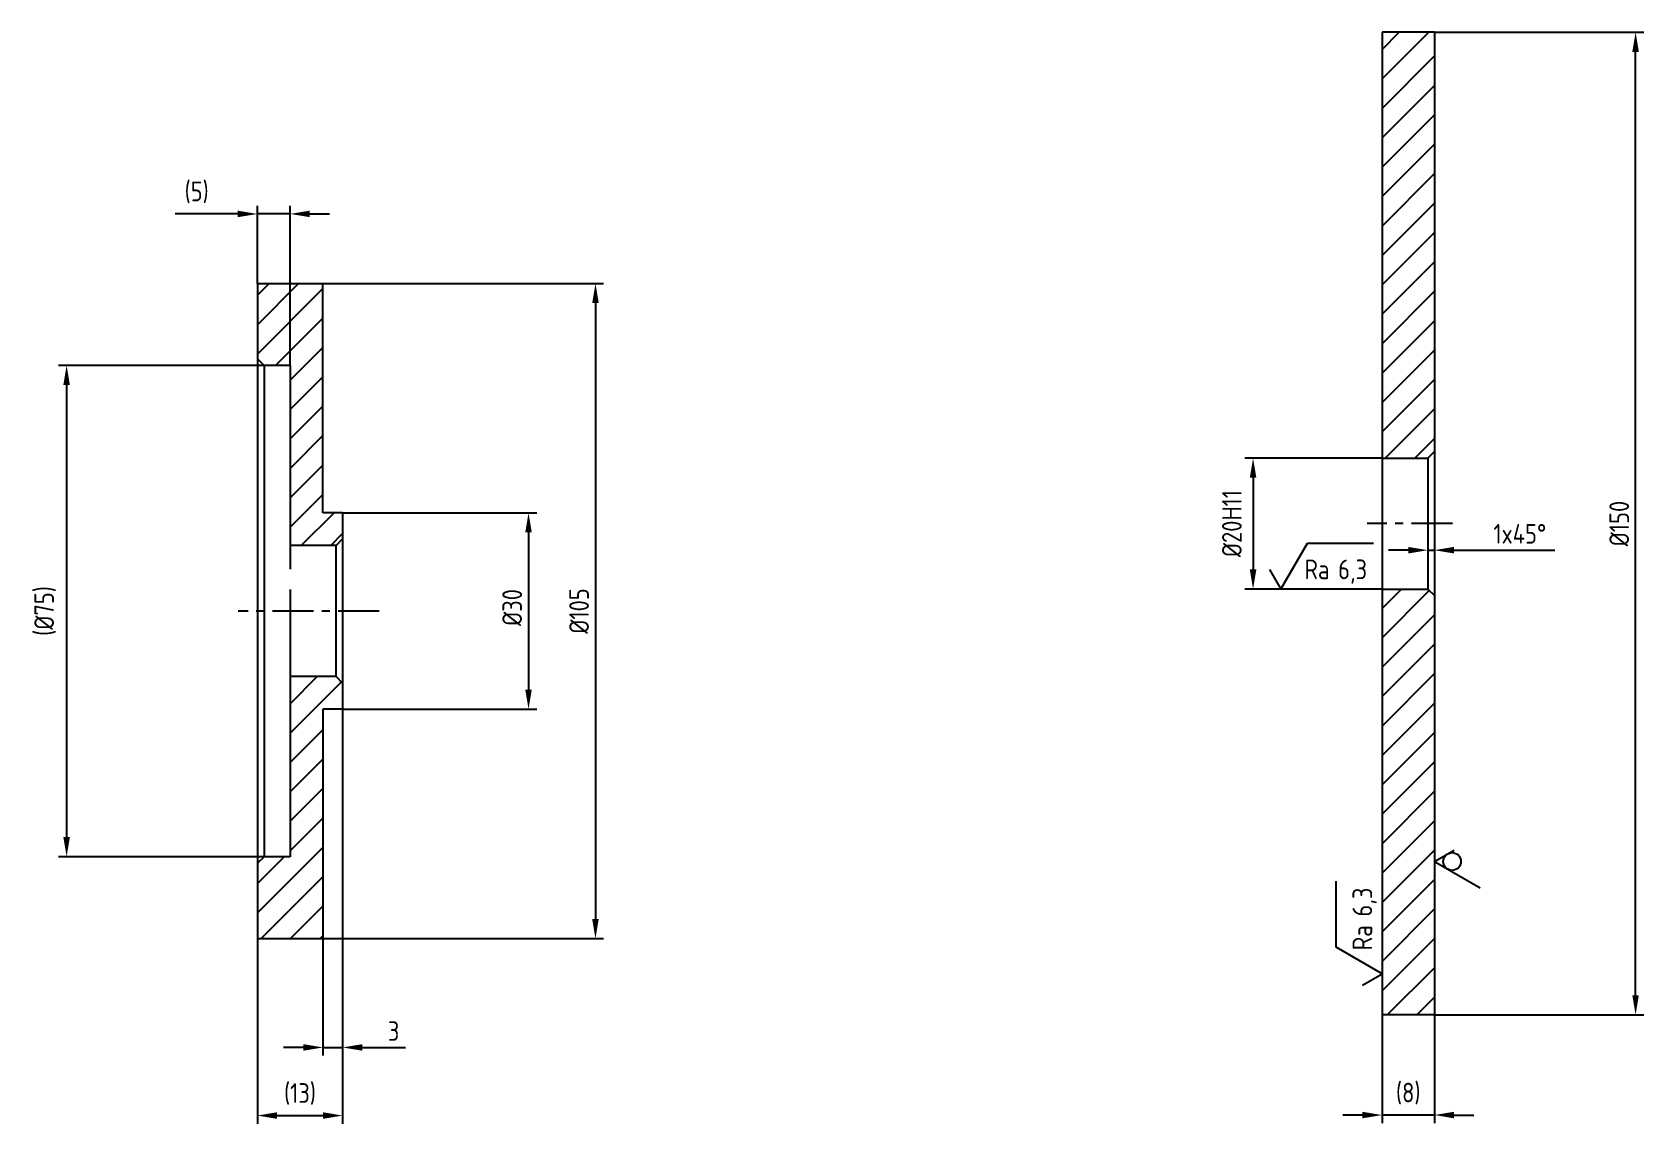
# Model space of a CAD drawing. Header units: millimetres. Extents: x 457 to 703, y 82 to 249.
import ezdxf

# ---------------------------------------------------------------- set-up
doc = ezdxf.new("R2010")
doc.units = ezdxf.units.MM
doc.header["$LTSCALE"] = 5
doc.linetypes.add('CENTER', pattern=[2, 1.25, -0.25, 0.25, -0.25])
for name, color, linetype in [('CEN', 5, 'CENTER'), ('Con', 6, 'Continuous'), ('Cont', 6, 'Continuous'), ('DIM', 7, 'Continuous'), ('HATCH', 2, 'Continuous'), ('Text', 3, 'Continuous')]:
    doc.layers.add(name, color=color, linetype=linetype)
doc.styles.add('Style1', font='romans.shx', dxfattribs={"width": 0.8})
doc.dimstyles.new('Dia', dxfattribs={"dimtxt": 3, "dimasz": 3, "dimexe": 1.25, "dimexo": 0, "dimgap": 1, "dimtad": 1, "dimtoh": 1, "dimdec": 3, "dimtxsty": 'Style1', "dimcen": 2.5, "dimclrt": 3, "dimadec": 0, "dimazin": 0, "dimtfac": 1, "dimtdec": 3, "dimtmove": 0, "dimatfit": 2, "dimfxl": 1, "dimarcsym": 0})
doc.dimstyles.new('Lin', dxfattribs={"dimtxt": 3, "dimasz": 3, "dimexe": 1.25, "dimexo": 0, "dimgap": 1, "dimtad": 1, "dimdec": 3, "dimtxsty": 'Style1', "dimcen": 2.5, "dimclrt": 3, "dimadec": 0, "dimazin": 0, "dimtfac": 1, "dimtdec": 3, "dimtmove": 0, "dimatfit": 3, "dimldrblk": 'DOT', "dimfxl": 1, "dimarcsym": 0})

# ---------------------------------------------------------------- blocks, each defined once
blk = doc.blocks.new('*D18')
at = {"layer": 'Defpoints', "color": 0, "transparency": 16777216}
for p in [(491.76, 220.82), (491.76, 210.2), (496.76, 197.7)]:
    blk.add_point(p, dxfattribs=at)
at = {"layer": 'DIM', "color": 0, "lineweight": -2, "transparency": 16777216}
for p, q in [((491.76, 210.2), (491.76, 222.07)), ((496.76, 197.7), (496.76, 222.07)), ((488.76, 220.82), (479.19, 220.82)), ((496.76, 220.82), (491.76, 220.82)), ((499.76, 220.82), (502.76, 220.82))]:
    blk.add_line(p, q, dxfattribs=at)
at = {"layer": 'DIM', "color": 0, "transparency": 16777216}
for points in [[(488.76, 221.32), (488.76, 220.32), (491.76, 220.82)], [(499.76, 221.32), (499.76, 220.32), (496.76, 220.82)]]:
    blk.add_solid(points, dxfattribs=at)
at = {"layer": 'DIM', "color": 3, "transparency": 16777216, "insert": (482.48, 224.11), "char_height": 3, "attachment_point": 5, "style": 'Style1'}
blk.add_mtext('(5)', dxfattribs=at)
blk = doc.blocks.new('*D19')
at = {"layer": 'Defpoints', "color": 0, "transparency": 16777216}
for p in [(491.76, 110.19), (504.76, 106.92), (504.76, 83.18)]:
    blk.add_point(p, dxfattribs=at)
at = {"layer": 'DIM', "color": 0, "lineweight": -2, "transparency": 16777216}
for p, q in [((491.76, 110.19), (491.76, 81.93)), ((504.76, 106.92), (504.76, 81.93)), ((494.76, 83.18), (501.76, 83.18))]:
    blk.add_line(p, q, dxfattribs=at)
at = {"layer": 'DIM', "color": 0, "transparency": 16777216}
for points in [[(494.76, 83.68), (494.76, 82.68), (491.76, 83.18)], [(501.76, 83.68), (501.76, 82.68), (504.76, 83.18)]]:
    blk.add_solid(points, dxfattribs=at)
at = {"layer": 'DIM', "color": 3, "transparency": 16777216, "insert": (498.26, 86.47), "char_height": 3, "attachment_point": 5, "style": 'Style1'}
blk.add_mtext('(13)', dxfattribs=at)
blk = doc.blocks.new('sherISO_03')
at = {"layer": 'Text'}
blk.add_line((4.04, 7), (14.12, 7), dxfattribs=at)
blk.add_lwpolyline([(-1.73, 3), (0, 0), (4.04, 7)], dxfattribs=at)
at = {"layer": 'Text', "style": 'Style1', "width": 0.8}
blk.add_text('Ra', height=3, dxfattribs=at).set_placement((3.58, 1.5))
blk.add_attdef('6,3', (8.73, 1.5), '', height=3, dxfattribs=at)
blk = doc.blocks.new('*D20')
at = {"layer": 'Defpoints', "color": 0, "transparency": 16777216}
for p in [(492.76, 197.7), (462.62, 122.7), (492.76, 122.7)]:
    blk.add_point(p, dxfattribs=at)
at = {"layer": 'DIM', "color": 0, "lineweight": -2, "transparency": 16777216}
for p, q in [((492.76, 197.7), (461.37, 197.7)), ((462.62, 194.7), (462.62, 125.7)), ((492.76, 122.7), (461.37, 122.7))]:
    blk.add_line(p, q, dxfattribs=at)
at = {"layer": 'DIM', "color": 0, "transparency": 16777216}
for points in [[(462.12, 194.7), (463.12, 194.7), (462.62, 197.7)], [(462.12, 125.7), (463.12, 125.7), (462.62, 122.7)]]:
    blk.add_solid(points, dxfattribs=at)
at = {"layer": 'DIM', "color": 3, "transparency": 16777216, "insert": (459.34, 160.2), "char_height": 3, "attachment_point": 5, "rotation": 90, "style": 'Style1'}
blk.add_mtext('(%%C75)', dxfattribs=at)
blk = doc.blocks.new('*D21')
at = {"layer": 'Defpoints', "color": 0, "transparency": 16777216}
for p in [(670.5, 170.88), (671.5, 170.88), (671.5, 169.49)]:
    blk.add_point(p, dxfattribs=at)
at = {"layer": 'DIM', "color": 0, "lineweight": -2, "transparency": 16777216}
for p, q in [((670.5, 170.88), (670.5, 168.24)), ((671.5, 170.88), (671.5, 168.24)), ((667.5, 169.49), (664.5, 169.49)), ((670.5, 169.49), (671.5, 169.49)), ((674.5, 169.49), (689.9, 169.49))]:
    blk.add_line(p, q, dxfattribs=at)
at = {"layer": 'DIM', "color": 0, "transparency": 16777216}
for points in [[(667.5, 169.99), (667.5, 168.99), (670.5, 169.49)], [(674.5, 169.99), (674.5, 168.99), (671.5, 169.49)]]:
    blk.add_solid(points, dxfattribs=at)
at = {"layer": 'DIM', "color": 3, "transparency": 16777216, "insert": (684.55, 171.99), "char_height": 3, "attachment_point": 5, "style": 'Style1'}
blk.add_mtext('1x45°', dxfattribs=at)
blk = doc.blocks.new('_Dot')
at = {"color": 0, "linetype": 'ByBlock', "lineweight": -2}
blk.add_line((-0.5, 0), (-1, 0), dxfattribs=at)
at = {"color": 0, "linetype": 'ByBlock', "const_width": 0.5}
blk.add_lwpolyline([(-0.25, 0, 1), (0.25, 0, 1)], format="xyb", close=True, dxfattribs=at)
blk = doc.blocks.new('*D22')
at = {"layer": 'Defpoints', "color": 0, "transparency": 16777216}
for p in [(501.76, 145.2), (504.76, 145.2), (504.76, 93.58)]:
    blk.add_point(p, dxfattribs=at)
at = {"layer": 'DIM', "color": 0, "lineweight": -2, "transparency": 16777216}
for p, q in [((501.76, 145.2), (501.76, 92.33)), ((504.76, 145.2), (504.76, 92.33)), ((498.76, 93.58), (495.76, 93.58)), ((501.76, 93.58), (504.76, 93.58)), ((507.76, 93.58), (514.36, 93.58))]:
    blk.add_line(p, q, dxfattribs=at)
at = {"layer": 'DIM', "color": 0, "transparency": 16777216}
for points in [[(498.76, 94.08), (498.76, 93.08), (501.76, 93.58)], [(507.76, 94.08), (507.76, 93.08), (504.76, 93.58)]]:
    blk.add_solid(points, dxfattribs=at)
at = {"layer": 'DIM', "color": 3, "transparency": 16777216, "insert": (512.56, 96.08), "char_height": 3, "attachment_point": 5, "style": 'Style1'}
blk.add_mtext('3', dxfattribs=at)
blk = doc.blocks.new('sherISO_09')
at = {"layer": 'Text'}
for q in [(4.04, 7), (-1.73, 3)]:
    blk.add_line((0, 0), q, dxfattribs=at)
blk.add_circle((0, 2.71), 1.35, dxfattribs=at)
blk = doc.blocks.new('*D25')
at = {"layer": 'Defpoints', "color": 0, "transparency": 16777216}
for p in [(504.76, 175.2), (504.76, 145.2), (533.16, 145.2)]:
    blk.add_point(p, dxfattribs=at)
at = {"layer": 'DIM', "color": 0, "lineweight": -2, "transparency": 16777216}
for p, q in [((504.76, 175.2), (534.41, 175.2)), ((533.16, 172.2), (533.16, 148.2)), ((504.76, 145.2), (534.41, 145.2))]:
    blk.add_line(p, q, dxfattribs=at)
at = {"layer": 'DIM', "color": 0, "transparency": 16777216}
for points in [[(532.66, 172.2), (533.66, 172.2), (533.16, 175.2)], [(532.66, 148.2), (533.66, 148.2), (533.16, 145.2)]]:
    blk.add_solid(points, dxfattribs=at)
at = {"layer": 'DIM', "color": 3, "transparency": 16777216, "insert": (530.66, 160.74), "char_height": 3, "attachment_point": 5, "rotation": 90, "style": 'Style1'}
blk.add_mtext('%%c30', dxfattribs=at)
blk = doc.blocks.new('*D24')
at = {"layer": 'Defpoints', "color": 0, "transparency": 16777216}
for p in [(663.5, 183.55), (643.81, 163.55), (663.5, 163.55)]:
    blk.add_point(p, dxfattribs=at)
at = {"layer": 'DIM', "color": 0, "lineweight": -2, "transparency": 16777216}
for p, q in [((663.5, 183.55), (642.56, 183.55)), ((643.81, 180.55), (643.81, 166.55)), ((663.5, 163.55), (642.56, 163.55))]:
    blk.add_line(p, q, dxfattribs=at)
at = {"layer": 'DIM', "color": 0, "transparency": 16777216}
for points in [[(643.31, 180.55), (644.31, 180.55), (643.81, 183.55)], [(643.31, 166.55), (644.31, 166.55), (643.81, 163.55)]]:
    blk.add_solid(points, dxfattribs=at)
at = {"layer": 'DIM', "color": 3, "transparency": 16777216, "insert": (640.57, 173.55), "char_height": 3, "attachment_point": 5, "rotation": 90, "style": 'Style1'}
blk.add_mtext('%%c20H11', dxfattribs=at)
blk = doc.blocks.new('*D26')
at = {"layer": 'Defpoints', "color": 0, "transparency": 16777216}
for p in [(501.76, 210.2), (501.76, 110.19), (543.38, 110.19)]:
    blk.add_point(p, dxfattribs=at)
at = {"layer": 'DIM', "color": 0, "lineweight": -2, "transparency": 16777216}
for p, q in [((501.76, 210.2), (544.63, 210.2)), ((543.38, 207.2), (543.38, 113.19)), ((501.76, 110.19), (544.63, 110.19))]:
    blk.add_line(p, q, dxfattribs=at)
at = {"layer": 'DIM', "color": 0, "transparency": 16777216}
for points in [[(542.88, 207.2), (543.88, 207.2), (543.38, 210.2)], [(542.88, 113.19), (543.88, 113.19), (543.38, 110.19)]]:
    blk.add_solid(points, dxfattribs=at)
at = {"layer": 'DIM', "color": 3, "transparency": 16777216, "insert": (540.88, 160.2), "char_height": 3, "attachment_point": 5, "rotation": 90, "style": 'Style1'}
blk.add_mtext('%%C105', dxfattribs=at)
blk = doc.blocks.new('*D34')
at = {"layer": 'Defpoints', "color": 0, "transparency": 16777216}
for p in [(663.5, 98.55), (671.5, 98.55), (663.5, 83.26)]:
    blk.add_point(p, dxfattribs=at)
at = {"layer": 'DIM', "color": 0, "lineweight": -2, "transparency": 16777216}
for p, q in [((663.5, 98.55), (663.5, 82.01)), ((671.5, 98.55), (671.5, 82.01)), ((660.5, 83.26), (657.5, 83.26)), ((671.5, 83.26), (663.5, 83.26)), ((674.5, 83.26), (677.5, 83.26))]:
    blk.add_line(p, q, dxfattribs=at)
at = {"layer": 'DIM', "color": 0, "transparency": 16777216}
for points in [[(660.5, 83.76), (660.5, 82.76), (663.5, 83.26)], [(674.5, 83.76), (674.5, 82.76), (671.5, 83.26)]]:
    blk.add_solid(points, dxfattribs=at)
at = {"layer": 'DIM', "color": 3, "transparency": 16777216, "insert": (667.5, 86.54), "char_height": 3, "attachment_point": 5, "style": 'Style1'}
blk.add_mtext('(8)', dxfattribs=at)
blk = doc.blocks.new('*D35')
at = {"layer": 'Defpoints', "color": 0, "transparency": 16777216}
for p in [(671.5, 248.56), (702.22, 248.56), (671.5, 98.55)]:
    blk.add_point(p, dxfattribs=at)
at = {"layer": 'DIM', "color": 0, "lineweight": -2, "transparency": 16777216}
for p, q in [((671.5, 248.56), (703.47, 248.56)), ((702.22, 101.55), (702.22, 245.56)), ((671.5, 98.55), (703.47, 98.55))]:
    blk.add_line(p, q, dxfattribs=at)
at = {"layer": 'DIM', "color": 0, "transparency": 16777216}
for points in [[(701.72, 245.56), (702.72, 245.56), (702.22, 248.56)], [(701.72, 101.55), (702.72, 101.55), (702.22, 98.55)]]:
    blk.add_solid(points, dxfattribs=at)
at = {"layer": 'DIM', "color": 3, "transparency": 16777216, "insert": (699.72, 173.55), "char_height": 3, "attachment_point": 5, "rotation": 90, "style": 'Style1'}
blk.add_mtext('%%C150', dxfattribs=at)
blk = doc.blocks.new('sherISO_04')
at = {"layer": 'Text'}
blk.add_line((4.04, 7), (14.12, 7), dxfattribs=at)
blk.add_lwpolyline([(-1.73, 3), (0, 0), (4.04, 7)], dxfattribs=at)
at = {"layer": 'Text', "style": 'Style1', "width": 0.8}
blk.add_text('Ra', height=3, dxfattribs=at).set_placement((3.58, 1.5))
blk.add_attdef('3,2', (8.73, 1.5), '', height=3, dxfattribs=at)

msp = doc.modelspace()

# ---------------------------------------------------------------- hatches: boundary and pattern name
at = {"layer": 'HATCH'}
h = msp.add_hatch(dxfattribs=at)
h.set_pattern_fill('ANSI31', color=256, style=0)
h.paths.add_polyline_path([(671.4963, 248.5568), (663.4963, 248.5568), (663.4963, 183.5549), (670.4963, 183.5549), (671.4963, 184.5549)])
h.paths.add_polyline_path([(671.4963, 162.5549), (670.4963, 163.5549), (663.4963, 163.5549), (663.4963, 98.553), (671.4963, 98.553)])

# ---------------------------------------------------------------- linework, layer by layer
at = {"layer": 'CEN'}
for p, q in [((674.2463, 173.5549), (661.2315, 173.5549)), ((510.3268, 160.1961), (488.8306, 160.1961))]:
    msp.add_line(p, q, dxfattribs=at)
at = {"layer": 'Con'}
msp.add_line((663.4963, 183.5549), (663.4963, 163.5549), dxfattribs=at)
at = {"layer": 'Cont'}
for p, q in [((663.4963, 248.5568), (663.4963, 183.5549)), ((671.4963, 248.5568), (663.4963, 248.5568)), ((671.4963, 248.5568), (671.4963, 98.553)), ((491.7642, 210.1961), (501.7642, 210.1961)), ((491.7642, 210.1961), (491.7642, 132.6961)), ((501.7642, 187.6961), (501.7642, 210.1968)), ((492.7642, 197.6961), (491.7642, 198.6961)), ((496.7642, 197.6961), (492.7642, 197.6961)), ((492.7642, 197.6961), (492.7642, 132.6961)), ((496.7642, 197.6961), (496.7642, 187.6961)), ((496.7642, 187.6961), (496.7642, 166.5967)), ((501.7642, 175.1968), (501.7642, 187.6961)), ((663.4963, 183.5549), (670.4963, 183.5549)), ((670.4963, 183.5549), (671.4963, 184.5549)), ((670.4963, 183.5549), (670.4963, 163.5549)), ((504.7642, 175.1968), (501.7642, 175.1968)), ((504.7642, 175.1968), (504.7642, 160.1961)), ((503.7642, 170.1968), (496.7642, 170.1968)), ((503.7642, 170.1968), (504.7642, 171.1968)), ((503.7642, 150.1954), (503.7642, 170.1968)), ((496.7642, 163.4638), (496.7642, 132.6961)), ((663.4963, 163.5549), (663.4963, 98.553)), ((663.4963, 163.5549), (670.4963, 163.5549)), ((670.4963, 163.5549), (671.4963, 162.5549)), ((504.7642, 160.1961), (504.7642, 145.1954)), ((503.7642, 150.1954), (496.7642, 150.1954)), ((504.7642, 149.1954), (503.7642, 150.1954)), ((501.7642, 145.1954), (501.7642, 132.6961)), ((504.7642, 145.1954), (501.7642, 145.1954)), ((491.7642, 132.6954), (491.7642, 110.1947)), ((492.7642, 132.6954), (492.7642, 122.6961)), ((496.7642, 132.6954), (496.7642, 122.6961)), ((501.7642, 132.6954), (501.7642, 110.1954)), ((492.7642, 122.6961), (491.7642, 121.6961)), ((496.7642, 122.6961), (492.7642, 122.6961)), ((491.7642, 110.1961), (501.7642, 110.1961)), ((671.4963, 98.553), (663.4963, 98.553))]:
    msp.add_line(p, q, dxfattribs=at)
at = {"layer": 'HATCH'}
for p, q in [((491.7642, 208.4039), (493.5563, 210.1961)), ((491.7642, 203.9138), (498.0465, 210.1961)), ((491.7642, 199.4237), (501.7642, 209.4237)), ((494.5267, 197.6961), (501.7642, 204.9336)), ((496.7642, 195.4435), (501.7642, 200.4435)), ((496.7642, 190.9533), (501.7642, 195.9533)), ((496.7642, 186.4632), (501.7642, 191.4632)), ((496.7642, 181.9731), (501.7642, 186.9731)), ((496.7642, 177.483), (501.7642, 182.483)), ((496.7642, 172.9928), (501.7642, 177.9928)), ((498.4583, 170.1968), (503.4583, 175.1968)), ((502.9484, 170.1968), (504.7642, 172.0126)), ((496.7642, 146.0521), (500.9076, 150.1954)), ((496.7642, 141.5619), (504.5809, 149.3787)), ((496.7642, 137.0718), (501.7642, 142.0718)), ((496.7642, 132.5817), (501.7642, 137.5817)), ((496.7642, 128.1149), (501.7642, 133.0921)), ((496.7642, 123.6014), (501.7642, 128.6014)), ((491.7642, 114.1113), (501.7642, 124.1113)), ((491.7642, 118.6014), (495.8589, 122.6961)), ((492.3391, 110.1961), (501.7642, 119.6212)), ((496.8293, 110.1961), (501.7642, 115.131)), ((501.3194, 110.1961), (501.7642, 110.6409))]:
    msp.add_line(p, q, dxfattribs=at)

# ---------------------------------------------------------------- block references
at = {"layer": 'Cont'}
msp.add_blockref('sherISO_04', (648.0675, 163.5589), dxfattribs=at).add_auto_attribs({'3,2': '6,3'})
at = {"layer": 'Cont', "rotation": 270}
msp.add_blockref('sherISO_09', (671.4963, 121.9662), dxfattribs=at)
at = {"layer": 'Cont', "rotation": 90}
msp.add_blockref('sherISO_03', (663.4963, 104.8278), dxfattribs=at).add_auto_attribs({'6,3': '6,3'})

# ---------------------------------------------------------------- dimensions: what is measured, and where the dimension line sits
at = {"layer": 'DIM'}
for base, p1, p2, text, picture, middle in [((702.2204, 248.5568), (671.4963, 98.553), (671.4963, 248.5568), '%%C<>', '*D35', (699.7204, 173.5549)), ((543.3781, 110.1947), (501.7642, 210.1961), (501.7642, 110.1947), '%%C105', '*D26', (540.8781, 160.1954))]:
    dim = msp.add_linear_dim(base=base, p1=p1, p2=p2, angle=90, text=text, dimstyle='Lin', override={"dimdec": 0}, dxfattribs=at)
    dim.commit()
    dim.dimension.update_dxf_attribs({"geometry": picture, "text_midpoint": middle})
for base, p1, p2, dimstyle, picture, middle in [((491.7642, 220.8214), (496.7642, 197.6961), (491.7642, 210.1961), 'Dia', '*D18', (482.4785, 224.1071)), ((504.7642, 83.1793), (491.7642, 110.1947), (504.7642, 106.9208), 'Dia', '*D19', (498.2642, 86.465)), ((663.4963, 83.2576), (671.4963, 98.553), (663.4963, 98.553), 'Lin', '*D34', (667.4963, 86.5433))]:
    dim = msp.add_linear_dim(base=base, p1=p1, p2=p2, text='(<>)', dimstyle=dimstyle, dxfattribs=at)
    dim.commit()
    dim.dimension.update_dxf_attribs({"geometry": picture, "text_midpoint": middle})
dim = msp.add_linear_dim(base=(462.6242, 122.6961), p1=(492.7642, 197.6961), p2=(492.7642, 122.6961), angle=90, text='(%%C<>)', dimstyle='Dia', dxfattribs=at)
dim.commit()
dim.dimension.update_dxf_attribs({"geometry": '*D20', "text_midpoint": (459.3385, 160.1961)})
dim = msp.add_linear_dim(base=(643.8112, 163.5549), p1=(663.4963, 183.5549), p2=(663.4963, 163.5549), angle=90, text='%%c<>H11', dimstyle='Lin', override={"dimtmove": 1}, dxfattribs=at)
dim.commit()
dim.dimension.update_dxf_attribs({"geometry": '*D24', "text_midpoint": (643.0745, 173.5549), "dimtype": 160})
for base, p1, p2, angle, text, picture, middle in [((533.1558, 145.1968), (504.7642, 175.1968), (504.7642, 145.1968), 90, '%%c<>', '*D25', (533.1558, 160.7408)), ((671.4963, 169.4908), (670.4963, 170.8832), (671.4963, 170.8832), 180, '<>x45°', '*D21', (684.5535, 169.4908))]:
    dim = msp.add_linear_dim(base=base, p1=p1, p2=p2, angle=angle, text=text, dimstyle='Lin', dxfattribs=at)
    dim.commit()
    dim.dimension.update_dxf_attribs({"geometry": picture, "text_midpoint": middle, "dimtype": 160})
dim = msp.add_linear_dim(base=(504.7642, 93.5822), p1=(501.7642, 145.1954), p2=(504.7642, 145.1954), dimstyle='Lin', dxfattribs=at)
dim.commit()
dim.dimension.update_dxf_attribs({"geometry": '*D22', "text_midpoint": (512.5642, 96.0822)})

doc.saveas('drawing.dxf')
